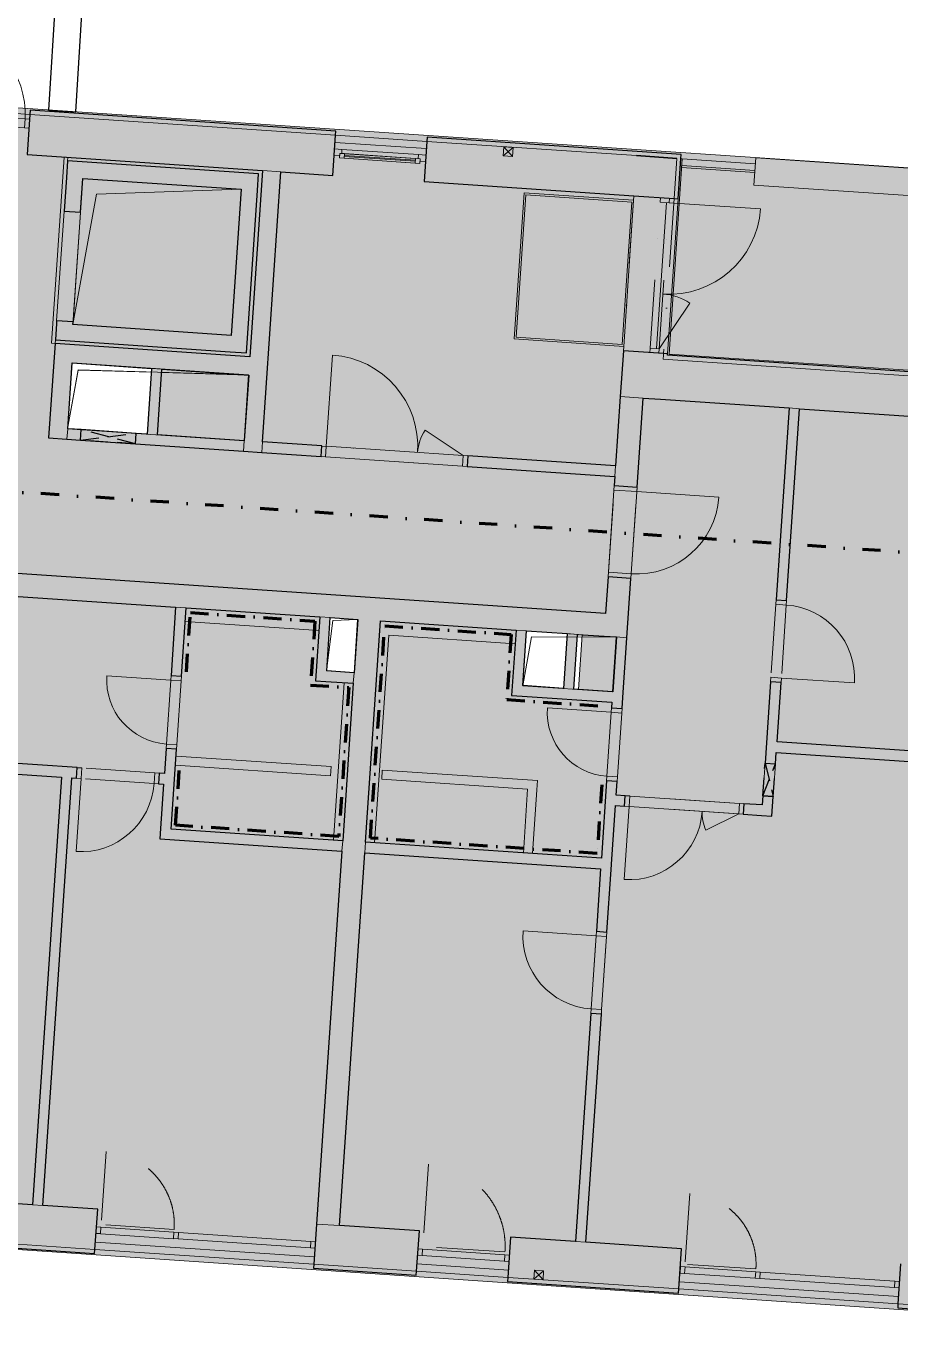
# Model space of a CAD drawing. Header units: millimetres. Extents: x -10201 to 171407, y -8645 to 72638.
# Drawn here: x 127347 to 136904, y 42016 to 56206 of the extents above; entities that cross this region are included whole.
import ezdxf

# ---------------------------------------------------------------- set-up
doc = ezdxf.new("R2010")
doc.units = ezdxf.units.MM
for name, pattern in [('HA_Dash_2mm-S1mm', [1500, 750, -750]), ('HA_Dash_3mm-S1mm', [300, 200, -100]), ('HA_DashDot_2_2mm-S0_6mm', [1650, 750, -450, 0, -450]), ('HA_DashDot_4mm-S1mm', [400, 200, -100, 0, -100]), ('HA_DashDot_6mm-S2mm', [600, 200, -200, 0, -200])]:
    doc.linetypes.add(name, pattern=pattern)
for name, color, linetype, lineweight in [('A-CLNG-____-OTLN', 9, 'Continuous', 9), ('A-DETL-____-THIN', 9, 'Continuous', 9), ('A-DETL-GENF-OTLN', 9, 'Continuous', 9), ('A-DOOR-____-MCUT', 9, 'Continuous', 9), ('A-DOOR-____-OTLN', 9, 'Continuous', 9), ('A-DOOR-FRAM-MCUT', 9, 'Continuous', 9), ('A-FLOR-____-OTLN', 9, 'Continuous', 9), ('A-FLOR-HRAL-OTLN', 9, 'Continuous', 9), ('A-GENM-____-MCUT', 9, 'Continuous', 25), ('A-GENM-____-OTLN', 9, 'Continuous', 9), ('A-GLAZ-____-MCUT', 9, 'Continuous', 5), ('A-GLAZ-____-OTLN', 9, 'Continuous', 5), ('A-GLAZ-CURT-MCUT', 9, 'Continuous', 5), ('A-GLAZ-CURT-OTLN', 9, 'Continuous', 5), ('A-GLAZ-CWMG-MCUT', 9, 'Continuous', 5), ('A-GLAZ-CWMG-OTLN', 9, 'Continuous', 5), ('A-WALL-____-MCUT', 9, 'Continuous', 25), ('A-WALL-____-OTLN', 9, 'Continuous', 9), ('G-____-____-SYMB', 9, 'Continuous', 5), ('I-WALL-____-MCUT', 9, 'Continuous', 25), ('I-WALL-____-OTLN', 9, 'Continuous', 9), ('M-HVAC-DUCT-OTLN', 9, 'Continuous', 9), ('S-BEAM-____-OTLN', 9, 'Continuous', 9)]:
    doc.layers.add(name, color=color, linetype=linetype, lineweight=lineweight)

# ---------------------------------------------------------------- blocks, each defined once
blk = doc.blocks.new('HA_DR_Single_Swing_Solid - In_BJ_900x2100_Vstupni-2124274-schema rezu D_120_5200')
at = {"layer": 'A-DOOR-____-MCUT', "linetype": 'HA_DashDot_2_2mm-S0_6mm'}
for p, q in [((-450, 125), (450, 125)), ((-450, -125), (450, -125))]:
    blk.add_line(p, q, dxfattribs=at)
at = {"layer": 'A-DOOR-____-OTLN'}
for p, q in [((-500, 125), (500, 125)), ((-500, -125), (500, -125))]:
    blk.add_line(p, q, dxfattribs=at)
at = {"layer": 'A-DOOR-____-OTLN', "lineweight": 5}
blk.add_line((450, -1025), (450, -125), dxfattribs=at)
blk.add_arc((450, -125), 900, 180, 270, dxfattribs=at)
at = {"layer": 'A-DOOR-FRAM-MCUT'}
for p, q in [((-450, 125), (-500, 125)), ((-450, -125), (-450, 125)), ((500, 125), (450, 125)), ((450, 125), (450, -125)), ((-500, -125), (-450, -125)), ((450, -125), (500, -125))]:
    blk.add_line(p, q, dxfattribs=at)
blk = doc.blocks.new('HA_DR_Single_Swing_Solid - In_BJ_700x2100-2124340-schema rezu D_120_5200')
at = {"layer": 'A-DOOR-____-MCUT', "linetype": 'HA_DashDot_2_2mm-S0_6mm'}
for p, q in [((-350, 57.5), (350, 57.5)), ((-350, -57.5), (350, -57.5))]:
    blk.add_line(p, q, dxfattribs=at)
at = {"layer": 'A-DOOR-____-OTLN', "lineweight": 5}
blk.add_line((350, 757.5), (350, 57.5), dxfattribs=at)
blk.add_arc((350, 57.5), 700, 90, 180, dxfattribs=at)
at = {"layer": 'A-DOOR-FRAM-MCUT'}
for p, q in [((-400, 57.5), (-350, 57.5)), ((-350, 57.5), (-350, -57.5)), ((350, 57.5), (400, 57.5)), ((350, -57.5), (350, 57.5)), ((-350, -57.5), (-400, -57.5)), ((400, -57.5), (350, -57.5))]:
    blk.add_line(p, q, dxfattribs=at)
blk = doc.blocks.new('HA_DR_Single_Swing_Solid - In_BJ_800x2100-2124336-schema rezu D_120_5200')
at = {"layer": 'A-DOOR-____-MCUT', "linetype": 'HA_DashDot_2_2mm-S0_6mm'}
for p, q in [((-400, 57.5), (400, 57.5)), ((-400, -57.5), (400, -57.5))]:
    blk.add_line(p, q, dxfattribs=at)
at = {"layer": 'A-DOOR-____-OTLN', "lineweight": 5}
blk.add_line((400, 857.5), (400, 57.5), dxfattribs=at)
blk.add_arc((400, 57.5), 800, 90, 180, dxfattribs=at)
at = {"layer": 'A-DOOR-FRAM-MCUT'}
for p, q in [((-450, 57.5), (-400, 57.5)), ((-400, 57.5), (-400, -57.5)), ((400, 57.5), (450, 57.5)), ((400, -57.5), (400, 57.5)), ((-400, -57.5), (-450, -57.5)), ((450, -57.5), (400, -57.5))]:
    blk.add_line(p, q, dxfattribs=at)
blk = doc.blocks.new('HA_DR_Double_Swing_Solid - In_OBJ_1500x2100_1000-1827100-schema rezu D_120_5200')
at = {"layer": 'A-DOOR-____-MCUT', "linetype": 'HA_DashDot_2_2mm-S0_6mm'}
for p, q in [((-750, 58), (750, 58)), ((-750, -57), (750, -57))]:
    blk.add_line(p, q, dxfattribs=at)
at = {"layer": 'A-DOOR-____-OTLN', "lineweight": 5}
for p, q in [((-317, -307), (-750, -57)), ((750, -1057), (750, -57))]:
    blk.add_line(p, q, dxfattribs=at)
for centre, radius, start, end in [((-750, -57), 500, 330, 0), ((750, -57), 1000, 180, 270)]:
    blk.add_arc(centre, radius, start, end, dxfattribs=at)
at = {"layer": 'A-DOOR-FRAM-MCUT'}
for p, q in [((-750, 58), (-800, 58)), ((-750, -57), (-750, 58)), ((800, 58), (750, 58)), ((750, 58), (750, -57)), ((-800, -57), (-750, -57)), ((750, -57), (800, -57))]:
    blk.add_line(p, q, dxfattribs=at)
blk = doc.blocks.new('HA_WD_SinglePanel - 1000x2400-1670805-schema rezu D_120_5200')
at = {"layer": 'A-GLAZ-____-MCUT'}
for p, q in [((-420, 70), (-500, 70)), ((-500, 0), (-440, 0)), ((-440, -25), (-440, 25)), ((-440, 25), (-390, 25)), ((-420, 25), (-420, 70)), ((-390, 25), (-390, -25)), ((390, 5), (-390, 5)), ((390, -25), (390, 25)), ((390, 25), (440, 25)), ((500, 70), (420, 70)), ((420, 70), (420, 25)), ((440, 25), (440, -25)), ((440, 0), (500, 0)), ((-390, -25), (-440, -25)), ((390, -5), (-390, -5)), ((440, -25), (390, -25))]:
    blk.add_line(p, q, dxfattribs=at)
at = {"layer": 'A-GLAZ-____-OTLN'}
for p, q in [((440, 25), (-440, 25)), ((-440, -25), (-440, 25)), ((420, 70), (-420, 70)), ((390, 25), (-390, 25)), ((440, 25), (440, -25)), ((-440, -25), (440, -25)), ((390, -25), (-390, -25))]:
    blk.add_line(p, q, dxfattribs=at)
blk = doc.blocks.new('HA_DR_Double_Swing_Solid_FrameButt - In_FAS_1600x2350_1000-2015541-schema rezu D_120_5200')
at = {"layer": 'A-DOOR-____-MCUT', "linetype": 'HA_DashDot_2_2mm-S0_6mm'}
for p, q in [((-800, -70), (800, -70)), ((-800, -170), (800, -170))]:
    blk.add_line(p, q, dxfattribs=at)
at = {"layer": 'A-DOOR-____-OTLN', "linetype": 'HA_DashDot_2_2mm-S0_6mm'}
for p, q in [((850, 220), (-850, 220)), ((850, -220), (-850, -220))]:
    blk.add_line(p, q, dxfattribs=at)
at = {"layer": 'A-DOOR-____-OTLN', "lineweight": 5}
for p, q in [((-280, -470), (-800, -170)), ((800, -1170), (800, -170))]:
    blk.add_line(p, q, dxfattribs=at)
for centre, radius, start, end in [((-800, -170), 600, 330, 360), ((800, -170), 1000, 180, 270)]:
    blk.add_arc(centre, radius, start, end, dxfattribs=at)
at = {"layer": 'A-DOOR-FRAM-MCUT'}
for p, q in [((-800, -70), (-850, -70)), ((-800, -170), (-800, -70)), ((850, -70), (800, -70)), ((800, -70), (800, -170)), ((-850, -170), (-800, -170)), ((800, -170), (850, -170))]:
    blk.add_line(p, q, dxfattribs=at)
blk = doc.blocks.new('HA_GM_Shaft_Rectangle - Default-2031569-schema rezu D_120_5200')
at = {"layer": 'A-DETL-GENF-OTLN'}
for p, q in [((72, -72), (1935, 0)), ((0, -720), (72, -72))]:
    blk.add_line(p, q, dxfattribs=at)
at = {"layer": 'A-GENM-____-OTLN'}
for p, q in [((0, -720), (0, 0)), ((0, 0), (1935, 0)), ((1935, 0), (1935, -720)), ((1935, -720), (0, -720))]:
    blk.add_line(p, q, dxfattribs=at)
blk = doc.blocks.new('HA_GM_Shaft_Rectangle - Default-2031607-schema rezu D_120_5200')
at = {"layer": 'A-DETL-GENF-OTLN'}
for p, q in [((160, -160), (1735, 0)), ((0, -1600), (160, -160))]:
    blk.add_line(p, q, dxfattribs=at)
at = {"layer": 'A-GENM-____-OTLN'}
for p, q in [((0, -1600), (0, 0)), ((0, 0), (1735, 0)), ((1735, 0), (1735, -1600)), ((1735, -1600), (0, -1600))]:
    blk.add_line(p, q, dxfattribs=at)
blk = doc.blocks.new('HA_GM_Shaft_Rectangle - Default-2138931-schema rezu D_120_5200')
at = {"layer": 'A-DETL-GENF-OTLN'}
for p, q in [((30, -30), (300, 0)), ((0, -585), (30, -30))]:
    blk.add_line(p, q, dxfattribs=at)
at = {"layer": 'A-GENM-____-OTLN'}
for p, q in [((0, -585), (0, 0)), ((0, 0), (300, 0)), ((300, 0), (300, -585)), ((300, -585), (0, -585))]:
    blk.add_line(p, q, dxfattribs=at)
blk = doc.blocks.new('HA_GM_Shaft_Rectangle - Default-2138656-schema rezu D_120_5200')
at = {"layer": 'A-DETL-GENF-OTLN'}
for p, q in [((60, -60), (985, 0)), ((0, -600), (60, -60))]:
    blk.add_line(p, q, dxfattribs=at)
at = {"layer": 'A-GENM-____-OTLN'}
for p, q in [((0, -600), (0, 0)), ((0, 0), (985, 0)), ((985, 0), (985, -600)), ((985, -600), (0, -600))]:
    blk.add_line(p, q, dxfattribs=at)
blk = doc.blocks.new('HA_DR_Double_Swing_Solid - In_BJ_1200x2100_800-1670814-schema rezu D_120_5200')
at = {"layer": 'A-DOOR-____-MCUT', "linetype": 'HA_DashDot_2_2mm-S0_6mm'}
for p, q in [((-600, 57), (600, 57)), ((-600, -58), (600, -58))]:
    blk.add_line(p, q, dxfattribs=at)
at = {"layer": 'A-DOOR-____-OTLN', "lineweight": 5}
for p, q in [((600, 857), (600, 57)), ((-254, 257), (-600, 57))]:
    blk.add_line(p, q, dxfattribs=at)
for centre, radius, start, end in [((600, 57), 800, 90, 180), ((-600, 57), 400, 360, 30)]:
    blk.add_arc(centre, radius, start, end, dxfattribs=at)
at = {"layer": 'A-DOOR-FRAM-MCUT'}
for p, q in [((-650, 57), (-600, 57)), ((-600, 57), (-600, -58)), ((600, 57), (650, 57)), ((600, -58), (600, 57)), ((-600, -58), (-650, -58)), ((650, -58), (600, -58))]:
    blk.add_line(p, q, dxfattribs=at)
blk = doc.blocks.new('Obdélníková příčel - 50x70mm EXT-1516296-schema rezu D_120_5200')
at = {"layer": 'A-GLAZ-CWMG-MCUT'}
for p, q in [((-50, 0), (0, 0)), ((-50, -70), (-50, 0)), ((0, 0), (0, -70)), ((0, -70), (-50, -70))]:
    blk.add_line(p, q, dxfattribs=at)
blk = doc.blocks.new('ABMV_CW_Single_Swing_Generic - Ex_Glass_SKLOPNE-1553233-schema rezu D_120_5200')
at = {"layer": 'A-DOOR-____-OTLN', "linetype": 'HA_Dash_2mm-S1mm', "lineweight": 5}
for p in [(-450, -30), (450, -930)]:
    blk.add_line(p, (450, -30), dxfattribs=at)
blk.add_arc((450, -30), 900, 180, 270, dxfattribs=at)
blk = doc.blocks.new('Obdélníková příčel - 50x70mm EXT-1516068-schema rezu D_120_5200')
at = {"layer": 'A-GLAZ-CWMG-OTLN'}
for p, q in [((-2946, 44159), (-2048, 44098)), ((-2951, 44089), (-2053, 44028))]:
    blk.add_line(p, q, dxfattribs=at)
blk = doc.blocks.new('Obdélníková příčel - 50x70mm EXT-1516295-schema rezu D_120_5200')
at = {"layer": 'A-GLAZ-CWMG-MCUT'}
for p, q in [((-25, 0), (25, 0)), ((-25, -70), (-25, 0)), ((25, -70), (-25, -70)), ((25, 0), (25, -70))]:
    blk.add_line(p, q, dxfattribs=at)
blk = doc.blocks.new('Systémový panel - Sklo-1518049-schema rezu D_120_5200')
at = {"layer": 'A-GLAZ-CURT-MCUT'}
for p, q in [((725, 70), (-725, 70)), ((-725, 70), (-725, 0)), ((-725, 0), (725, 0)), ((725, 0), (725, 70))]:
    blk.add_line(p, q, dxfattribs=at)
blk = doc.blocks.new('Obdélníková příčel - 50x70mm EXT-1518050-schema rezu D_120_5200')
at = {"layer": 'A-GLAZ-CWMG-MCUT'}
for p, q in [((0, 0), (-50, 0)), ((-50, 0), (-50, -70)), ((0, -70), (0, 0)), ((-50, -70), (0, -70))]:
    blk.add_line(p, q, dxfattribs=at)
blk = doc.blocks.new('ABMV_CW_Single_Swing_Generic - Ex_Glass_SKLOPNE-1944711-schema rezu D_120_5200')
at = {"layer": 'A-DOOR-____-OTLN', "linetype": 'HA_Dash_2mm-S1mm', "lineweight": 5}
for p in [(-400, -30), (400, -830)]:
    blk.add_line(p, (400, -30), dxfattribs=at)
blk.add_arc((400, -30), 800, 180, 270, dxfattribs=at)
blk = doc.blocks.new('Obdélníková příčel - 50x70mm EXT-1944710-schema rezu D_120_5200')
at = {"layer": 'A-GLAZ-CWMG-OTLN'}
for p, q in [((516, 43853), (1315, 43799)), ((521, 43923), (1319, 43869))]:
    blk.add_line(p, q, dxfattribs=at)
blk = doc.blocks.new('Systémový panel - Sklo-1944714-schema rezu D_120_5200')
at = {"layer": 'A-GLAZ-CURT-MCUT'}
for p, q in [((737.5, 70), (-737.5, 70)), ((-737.5, 70), (-737.5, 0)), ((-737.5, 0), (737.5, 0)), ((737.5, 0), (737.5, 70))]:
    blk.add_line(p, q, dxfattribs=at)
blk = doc.blocks.new('ABMV_CW_Single_Swing_Generic - Ex_Glass_SKLOPNE-1553232-schema rezu D_120_5200')
at = {"layer": 'A-DOOR-____-OTLN', "linetype": 'HA_Dash_2mm-S1mm', "lineweight": 5}
for p in [(-387.5, -30), (387.5, -805)]:
    blk.add_line(p, (387.5, -30), dxfattribs=at)
blk.add_arc((387.5, -30), 775, 180, 270, dxfattribs=at)
blk = doc.blocks.new('Obdélníková příčel - 50x70mm EXT-1514296-schema rezu D_120_5200')
at = {"layer": 'A-GLAZ-CWMG-OTLN'}
for p, q in [((19428, 42640), (20201, 42588)), ((19423, 42570), (20196, 42518))]:
    blk.add_line(p, q, dxfattribs=at)
blk = doc.blocks.new('HA_GM_Tiling_LineBased - Generic Tiles-2050446-schema rezu D_120_5200')
at = {"layer": 'A-GENM-____-OTLN', "linetype": 'HA_DashDot_4mm-S1mm', "lineweight": 80}
blk.add_line((50, -50), (700, -50), dxfattribs=at)
blk = doc.blocks.new('HA_GM_Tiling_LineBased - Generic Tiles-2050447-schema rezu D_120_5200')
at = {"layer": 'A-GENM-____-OTLN', "linetype": 'HA_DashDot_4mm-S1mm', "lineweight": 80}
blk.add_line((50, -50), (1415, -50), dxfattribs=at)
blk = doc.blocks.new('HA_GM_Tiling_LineBased - Generic Tiles-2050448-schema rezu D_120_5200')
at = {"layer": 'A-GENM-____-OTLN', "linetype": 'HA_DashDot_4mm-S1mm', "lineweight": 80}
blk.add_line((50, -50), (750, -50), dxfattribs=at)
blk = doc.blocks.new('HA_GM_Tiling_LineBased - Generic Tiles-2050449-schema rezu D_120_5200')
at = {"layer": 'A-GENM-____-OTLN', "linetype": 'HA_DashDot_4mm-S1mm', "lineweight": 80}
blk.add_line((-50, -50), (370, -50), dxfattribs=at)
blk = doc.blocks.new('HA_GM_Tiling_LineBased - Generic Tiles-2050450-schema rezu D_120_5200')
at = {"layer": 'A-GENM-____-OTLN', "linetype": 'HA_DashDot_4mm-S1mm', "lineweight": 80}
blk.add_line((50, -50), (1680, -50), dxfattribs=at)
blk = doc.blocks.new('HA_GM_Tiling_LineBased - Generic Tiles-2050451-schema rezu D_120_5200')
at = {"layer": 'A-GENM-____-OTLN', "linetype": 'HA_DashDot_4mm-S1mm', "lineweight": 80}
blk.add_line((50, -50), (1840, -50), dxfattribs=at)
blk = doc.blocks.new('HA_GM_Tiling_LineBased - Generic Tiles-2050440-schema rezu D_120_5200')
at = {"layer": 'A-GENM-____-OTLN', "linetype": 'HA_DashDot_4mm-S1mm', "lineweight": 80}
blk.add_line((50, -50), (830, -50), dxfattribs=at)
blk = doc.blocks.new('HA_GM_Tiling_LineBased - Generic Tiles-2050452-schema rezu D_120_5200')
at = {"layer": 'A-GENM-____-OTLN', "linetype": 'HA_DashDot_4mm-S1mm', "lineweight": 80}
blk.add_line((50, -50), (800, -50), dxfattribs=at)
blk = doc.blocks.new('HA_GM_Tiling_LineBased - Generic Tiles-2050453-schema rezu D_120_5200')
at = {"layer": 'A-GENM-____-OTLN', "linetype": 'HA_DashDot_4mm-S1mm', "lineweight": 80}
blk.add_line((50, -50), (2535, -50), dxfattribs=at)
blk = doc.blocks.new('HA_GM_Tiling_LineBased - Generic Tiles-2050454-schema rezu D_120_5200')
at = {"layer": 'A-GENM-____-OTLN', "linetype": 'HA_DashDot_4mm-S1mm', "lineweight": 80}
blk.add_line((50, -50), (2375, -50), dxfattribs=at)
blk = doc.blocks.new('HA_GM_Tiling_LineBased - Generic Tiles-2050455-schema rezu D_120_5200')
at = {"layer": 'A-GENM-____-OTLN', "linetype": 'HA_DashDot_4mm-S1mm', "lineweight": 80}
blk.add_line((50, -50), (1435, -50), dxfattribs=at)
blk = doc.blocks.new('HA_GM_Tiling_LineBased - Generic Tiles-2050439-schema rezu D_120_5200')
at = {"layer": 'A-GENM-____-OTLN', "linetype": 'HA_DashDot_4mm-S1mm', "lineweight": 80}
blk.add_line((50, -50), (765, -50), dxfattribs=at)
blk = doc.blocks.new('HA_GM_Tiling_LineBased - Generic Tiles-2050438-schema rezu D_120_5200')
at = {"layer": 'A-GENM-____-OTLN', "linetype": 'HA_DashDot_4mm-S1mm', "lineweight": 80}
blk.add_line((-50, -50), (1050, -50), dxfattribs=at)
blk = doc.blocks.new('Cistici zona_ram - Cistici zona_ram-1747755-schema rezu D_120_5200')
at = {"layer": 'A-GENM-____-OTLN'}
for p, q in [((15146, 55453), (13946, 55453)), ((13946, 55453), (13946, 53853)), ((13966, 53873), (13966, 55433)), ((13966, 55433), (15126, 55433)), ((15126, 55433), (15126, 53873)), ((15146, 53853), (15146, 55453)), ((13946, 53853), (15146, 53853)), ((15126, 53873), (13966, 53873))]:
    blk.add_line(p, q, dxfattribs=at)
blk = doc.blocks.new('HA_DR_Single_Swing_Solid_ButtFrame - In_FAS_900x2350_Unik-2005942-schema rezu D_120_5200')
at = {"layer": 'A-DOOR-____-MCUT', "linetype": 'HA_DashDot_2_2mm-S0_6mm'}
for p, q in [((-450, -70), (450, -70)), ((-450, -170), (450, -170))]:
    blk.add_line(p, q, dxfattribs=at)
at = {"layer": 'A-DOOR-____-OTLN', "linetype": 'HA_DashDot_2_2mm-S0_6mm'}
for p, q in [((500, 220), (-500, 220)), ((500, -220), (-500, -220))]:
    blk.add_line(p, q, dxfattribs=at)
at = {"layer": 'A-DOOR-____-OTLN', "lineweight": 5}
blk.add_line((450, -1070), (450, -170), dxfattribs=at)
blk.add_arc((450, -170), 900, 180, 270, dxfattribs=at)
at = {"layer": 'A-DOOR-FRAM-MCUT'}
for p, q in [((-450, -70), (-500, -70)), ((-450, -170), (-450, -70)), ((500, -70), (450, -70)), ((450, -70), (450, -170)), ((-500, -170), (-450, -170)), ((450, -170), (500, -170))]:
    blk.add_line(p, q, dxfattribs=at)
blk = doc.blocks.new('HA_GM_Opening_Rectangle_WallBased - Default-2022477-schema rezu D_120_5200')
at = {"layer": 'A-GENM-____-MCUT', "linetype": 'HA_Dash_3mm-S1mm'}
for p, q in [((305, 57.5), (-55, -57.5)), ((-55, 57.5), (305, -57.5)), ((-55, 57.5), (-55, -57.5)), ((-55, 57.5), (305, 57.5)), ((305, 57.5), (305, -57.5)), ((-55, -57.5), (305, -57.5))]:
    blk.add_line(p, q, dxfattribs=at)
blk = doc.blocks.new('HA_GM_Opening_Rectangle_WallBased - Default-2071967-schema rezu D_120_5200')
at = {"layer": 'A-GENM-____-MCUT', "linetype": 'HA_Dash_3mm-S1mm'}
for p, q in [((425, 57.5), (-175, -57.5)), ((-175, 57.5), (425, -57.5)), ((-175, 57.5), (-175, -57.5)), ((-175, 57.5), (425, 57.5)), ((425, 57.5), (425, -57.5)), ((-175, -57.5), (425, -57.5))]:
    blk.add_line(p, q, dxfattribs=at)
blk = doc.blocks.new('185-01_OBJEKT B_Central_rvt-3-schema rezu D_120_5200')
at = {"layer": 'A-FLOR-____-OTLN'}
for p, q in [((16599, 54865), (15601, 54932)), ((12500, 52737), (12639, 54773)), ((19117, 52679), (19225, 54276)), ((12540, 52735), (12500, 52737)), ((17694, 49593), (18138, 49563)), ((18253, 49555), (18677, 49526)), ((12981, 42912), (15376, 42750)), ((16498, 42674), (17496, 42606)), ((19367, 42479), (21761, 42316))]:
    blk.add_line(p, q, dxfattribs=at)
at = {"layer": 'A-WALL-____-MCUT'}
for p, q in [((12264, 55239), (12235, 54800)), ((12267, 55284), (12264, 55239)), ((15610, 55057), (12267, 55284)), ((15577, 54573), (15607, 55012)), ((15607, 55012), (15610, 55057)), ((16604, 54944), (16575, 54505)), ((16607, 54989), (16604, 54944)), ((19386, 54801), (16607, 54989)), ((12235, 54800), (14809, 54625)), ((19338, 54759), (18899, 54789)), ((18899, 54789), (19338, 54759)), ((19383, 54756), (19386, 54801)), ((19353, 54317), (19383, 54756)), ((15008, 54612), (15577, 54573)), ((16575, 54505), (18869, 54350)), ((18869, 54350), (18869, 54350)), ((18869, 54350), (19308, 54320)), ((19308, 54320), (19353, 54317)), ((18754, 52654), (18720, 52155)), ((19193, 52624), (18754, 52654)), ((19238, 52621), (19193, 52624)), ((19237, 52606), (19238, 52621)), ((24799, 52228), (19237, 52606)), ((18970, 52138), (19159, 52125)), ((19159, 52125), (20566, 52030)), ((20681, 52022), (24282, 51777)), ((12292, 43320), (11908, 43346)), ((13006, 43271), (12407, 43312)), ((12976, 42832), (13006, 43271)), ((15400, 43109), (15370, 42670)), ((16523, 43033), (15650, 43092)), ((16493, 42594), (16523, 43033)), ((11875, 42862), (12973, 42787)), ((17520, 42965), (17490, 42526)), ((18229, 42917), (17520, 42965)), ((19391, 42838), (18343, 42909)), ((12973, 42787), (12976, 42832)), ((19361, 42399), (19391, 42838)), ((15370, 42670), (15367, 42625)), ((15367, 42625), (16490, 42549)), ((16490, 42549), (16493, 42594)), ((21785, 42675), (21756, 42236)), ((17490, 42526), (17487, 42481)), ((17487, 42481), (19358, 42354)), ((19358, 42354), (19361, 42399)), ((21756, 42236), (21753, 42192)), ((21753, 42192), (24062, 42035))]:
    blk.add_line(p, q, dxfattribs=at)
at = {"layer": 'A-WALL-____-MCUT', "lineweight": 9}
for p, q in [((15607, 55012), (12264, 55239)), ((12264, 55239), (15607, 55012)), ((18899, 54789), (16604, 54944)), ((16604, 54944), (18899, 54789)), ((19308, 54320), (19338, 54759)), ((19338, 54759), (19308, 54320)), ((15008, 54612), (14809, 54625)), ((19192, 52609), (19189, 52564)), ((24751, 52186), (19189, 52564)), ((19189, 52564), (24751, 52186)), ((19192, 52609), (19193, 52624)), ((19193, 52624), (19192, 52609)), ((13709, 52455), (13594, 52463)), ((18720, 52155), (18970, 52138)), ((18970, 52138), (18720, 52155)), ((20681, 52022), (20566, 52030)), ((12678, 51803), (12670, 51688)), ((14600, 51557), (14608, 51672)), ((14808, 51659), (14800, 51544)), ((18661, 51282), (18669, 51397)), ((13973, 49846), (13858, 49854)), ((15549, 49739), (15435, 49747)), ((17694, 49593), (17580, 49601)), ((18253, 49555), (18138, 49563)), ((18677, 49527), (18792, 49519)), ((18792, 49519), (18677, 49527)), ((15801, 49020), (15809, 49135)), ((15677, 47184), (15685, 47299)), ((15934, 47282), (15926, 47168)), ((12292, 43320), (12407, 43312)), ((15400, 43109), (15650, 43092)), ((11878, 42907), (12976, 42832)), ((12976, 42832), (11878, 42907)), ((18229, 42917), (18343, 42909)), ((15370, 42670), (16493, 42594)), ((16493, 42594), (15370, 42670)), ((17490, 42526), (17775, 42507)), ((17775, 42507), (17490, 42526)), ((17875, 42500), (19361, 42399)), ((19361, 42399), (17875, 42500)), ((21756, 42236), (21985, 42221)), ((21985, 42221), (21756, 42236))]:
    blk.add_line(p, q, dxfattribs=at)
at = {"layer": 'A-WALL-____-OTLN'}
for p, q in [((11267, 55307), (12264, 55239)), ((15601, 54932), (16599, 54865)), ((15607, 55012), (16604, 54944)), ((19225, 54276), (19117, 52679)), ((19353, 54317), (19238, 52621)), ((15376, 42750), (12981, 42912)), ((15370, 42670), (12976, 42832)), ((17490, 42526), (16493, 42594)), ((17496, 42606), (16498, 42674)), ((21761, 42316), (19367, 42479)), ((21756, 42236), (19361, 42399))]:
    blk.add_line(p, q, dxfattribs=at)
at = {"layer": 'I-WALL-____-MCUT'}
for p, q in [((12676, 54730), (12664, 54550)), ((14766, 54588), (12676, 54730)), ((12664, 54550), (12639, 54181)), ((12818, 54169), (12843, 54538)), ((12843, 54538), (14574, 54421)), ((14809, 54625), (14670, 52590)), ((14754, 54409), (14766, 54588)), ((14808, 51659), (15008, 54612)), ((14574, 54421), (14466, 52824)), ((14633, 52633), (14754, 54409)), ((12639, 54181), (12818, 54169)), ((12555, 52954), (12543, 52775)), ((12557, 52984), (12555, 52954)), ((12737, 52972), (12557, 52984)), ((12735, 52942), (12737, 52972)), ((14466, 52824), (12735, 52942)), ((12540, 52735), (12527, 52535)), ((14670, 52590), (12540, 52735)), ((12543, 52775), (14454, 52645)), ((12527, 52535), (12470, 51702)), ((12678, 51803), (12726, 52522)), ((12726, 52522), (13594, 52463)), ((14454, 52645), (14633, 52633)), ((13594, 52463), (13546, 51744)), ((13660, 51736), (13709, 52455)), ((13709, 52455), (14657, 52390)), ((14657, 52390), (14608, 51672)), ((18720, 52155), (18669, 51397)), ((18904, 51165), (18970, 52138)), ((20566, 52030), (20424, 49934)), ((20539, 49927), (20681, 52022)), ((12827, 51793), (12678, 51803)), ((12470, 51702), (12670, 51688)), ((12670, 51688), (12819, 51678)), ((12819, 51678), (13418, 51638)), ((13426, 51752), (12827, 51793)), ((13546, 51744), (13426, 51752)), ((14608, 51672), (13660, 51736)), ((15456, 51615), (14808, 51659)), ((13418, 51638), (14600, 51557)), ((14600, 51557), (14800, 51544)), ((14800, 51544), (15448, 51500)), ((15448, 51500), (15456, 51615)), ((17053, 51506), (17045, 51392)), ((17045, 51392), (18661, 51282)), ((18669, 51397), (17053, 51506)), ((18661, 51282), (18654, 51182)), ((18654, 51182), (18904, 51165)), ((18559, 49785), (9929, 50371)), ((18587, 50184), (18559, 49785)), ((18836, 50167), (18587, 50184)), ((18792, 49519), (18836, 50167)), ((12082, 49974), (13858, 49854)), ((13858, 49854), (13808, 49105)), ((13922, 49098), (13973, 49846)), ((13973, 49846), (15435, 49747)), ((20424, 49934), (20539, 49927)), ((15435, 49747), (15387, 49048)), ((15510, 49155), (15549, 49739)), ((15549, 49739), (15849, 49719)), ((15849, 49719), (15809, 49135)), ((15934, 47282), (16098, 49702)), ((16098, 49702), (17580, 49601)), ((17580, 49601), (17531, 48888)), ((17654, 48995), (17694, 49593)), ((17694, 49593), (18138, 49563)), ((18138, 49563), (18098, 48965)), ((18213, 48957), (18253, 49555)), ((18253, 49555), (18543, 49536)), ((18543, 49536), (18677, 49527)), ((18677, 49527), (18637, 48928)), ((18751, 48920), (18792, 49519)), ((13808, 49105), (13922, 49098)), ((15809, 49135), (15510, 49155)), ((15387, 49048), (15502, 49041)), ((15502, 49041), (15801, 49020)), ((15801, 49020), (15685, 47299)), ((18098, 48965), (17654, 48995)), ((20363, 49036), (20303, 48148)), ((20478, 49029), (20363, 49036)), ((20434, 48380), (20478, 49029)), ((17531, 48888), (17646, 48880)), ((17646, 48880), (18629, 48813)), ((18637, 48928), (18213, 48957)), ((18744, 48806), (18751, 48920)), ((18629, 48813), (18625, 48753)), ((18625, 48753), (18739, 48746)), ((18739, 48746), (18744, 48806)), ((13753, 48307), (13735, 48033)), ((13868, 48300), (13753, 48307)), ((13809, 47427), (13868, 48300)), ((20417, 48141), (20426, 48265)), ((20426, 48265), (24028, 48021)), ((23172, 48194), (20434, 48380)), ((10579, 48132), (12610, 47994)), ((12782, 48098), (10587, 48247)), ((20303, 48148), (20417, 48141)), ((12610, 47994), (12292, 43320)), ((12407, 43312), (12724, 47986)), ((12724, 47986), (12774, 47983)), ((12774, 47983), (12782, 48098)), ((13680, 48037), (13672, 47922)), ((13735, 48033), (13680, 48037)), ((13672, 47922), (13727, 47918)), ((13727, 47918), (13694, 47434)), ((18571, 47955), (18513, 47107)), ((18685, 47948), (18571, 47955)), ((18675, 47798), (18685, 47948)), ((18628, 47099), (18667, 47683)), ((18667, 47683), (18767, 47676)), ((18775, 47791), (18675, 47798)), ((18767, 47676), (18775, 47791)), ((20072, 47703), (20064, 47588)), ((20271, 47690), (20072, 47703)), ((20278, 47789), (20271, 47690)), ((20393, 47781), (20278, 47789)), ((20378, 47567), (20393, 47781)), ((20064, 47588), (20264, 47575)), ((20264, 47575), (20378, 47567)), ((13694, 47434), (13686, 47320)), ((15685, 47299), (13809, 47427)), ((13686, 47320), (15677, 47184)), ((18513, 47107), (15934, 47282)), ((15677, 47184), (15400, 43109)), ((15650, 43092), (15926, 47168)), ((15926, 47168), (18505, 46993)), ((18505, 46993), (18459, 46309)), ((18574, 46301), (18620, 46985)), ((18620, 46985), (18628, 47099)), ((18459, 46309), (18574, 46301)), ((18398, 45411), (18229, 42917)), ((18513, 45403), (18398, 45411)), ((18343, 42909), (18513, 45403))]:
    blk.add_line(p, q, dxfattribs=at)
at = {"layer": 'I-WALL-____-OTLN'}
for p, q in [((12557, 52984), (12639, 54181)), ((12818, 54169), (12737, 52972)), ((15506, 51611), (17003, 51510)), ((16995, 51395), (15498, 51496)), ((15425, 49597), (13963, 49696)), ((16188, 49545), (16034, 47276)), ((17570, 49452), (16188, 49545)), ((15585, 47306), (15702, 49027)), ((15552, 48010), (13856, 48125)), ((13863, 48225), (15559, 48110)), ((15559, 48110), (15552, 48010)), ((20278, 47789), (20303, 48148)), ((20417, 48141), (20393, 47781)), ((16118, 48072), (16111, 47972)), ((17707, 47864), (16111, 47972)), ((16118, 48072), (17814, 47957)), ((17660, 47165), (17707, 47864)), ((17807, 47857), (17760, 47158)), ((17807, 47857), (17814, 47957)), ((18825, 47788), (20022, 47706)), ((20014, 47592), (18817, 47673)), ((18401, 45461), (18455, 46259)), ((18570, 46251), (18516, 45453))]:
    blk.add_line(p, q, dxfattribs=at)
at = {"layer": 'M-HVAC-DUCT-OTLN', "lineweight": 5}
for p, q in [((17440, 54785), (17447, 54885)), ((17547, 54878), (17440, 54785)), ((17540, 54779), (17440, 54785)), ((17540, 54779), (17447, 54885)), ((17447, 54885), (17547, 54878)), ((17547, 54878), (17540, 54779)), ((17775, 42506), (17782, 42606)), ((17881, 42599), (17775, 42506)), ((17875, 42499), (17782, 42606)), ((17782, 42606), (17881, 42599)), ((17881, 42599), (17875, 42499)), ((17875, 42499), (17775, 42506))]:
    blk.add_line(p, q, dxfattribs=at)
at = {"layer": 'A-DOOR-____-OTLN', "color": 250, "lineweight": 9}
for name, p, rotation in [('HA_DR_Single_Swing_Solid_ButtFrame - In_FAS_900x2350_Unik-2005942-schema rezu D_120_5200', (11751, 55053), 176.1172724189429), ('HA_DR_Double_Swing_Solid_FrameButt - In_FAS_1600x2350_1000-2015541-schema rezu D_120_5200', (19031, 53487), 86.1172724189429), ('HA_DR_Double_Swing_Solid - In_OBJ_1500x2100_1000-1827100-schema rezu D_120_5200', (16250, 51503), 176.1172724189429), ('HA_DR_Single_Swing_Solid - In_BJ_900x2100_Vstupni-2124274-schema rezu D_120_5200', (18745, 50675), 86.11727241894292), ('HA_DR_Single_Swing_Solid - In_BJ_800x2100-2124336-schema rezu D_120_5200', (20451, 49481), 266.1172724189429), ('HA_DR_Single_Swing_Solid - In_BJ_700x2100-2124340-schema rezu D_120_5200', (13838, 48702), 86.11727241894293), ('HA_DR_Single_Swing_Solid - In_BJ_700x2100-2124340-schema rezu D_120_5200', (18655, 48350), 86.11727241894296), ('HA_DR_Single_Swing_Solid - In_BJ_800x2100-2124336-schema rezu D_120_5200', (13227, 48010), 176.1172724189429), ('HA_DR_Double_Swing_Solid - In_BJ_1200x2100_800-1670814-schema rezu D_120_5200', (19420, 47690), 176.1172724189428), ('HA_DR_Single_Swing_Solid - In_BJ_800x2100-2124336-schema rezu D_120_5200', (18486, 45856), 86.11727241894292), ('ABMV_CW_Single_Swing_Generic - Ex_Glass_SKLOPNE-1944711-schema rezu D_120_5200', (13441, 43046), 176.1172724189429), ('ABMV_CW_Single_Swing_Generic - Ex_Glass_SKLOPNE-1553233-schema rezu D_120_5200', (17008, 42804), 176.1172724189429), ('ABMV_CW_Single_Swing_Generic - Ex_Glass_SKLOPNE-1553232-schema rezu D_120_5200', (19814, 42614), 176.1172724189429)]:
    blk.add_blockref(name, p, dxfattribs=dict(at, rotation=rotation))
at = {"layer": 'A-GENM-____-OTLN', "color": 250, "lineweight": 9}
for name, p, rotation in [('HA_GM_Shaft_Rectangle - Default-2031607-schema rezu D_120_5200', (12843, 54538), 356.1172724189424), ('Cistici zona_ram - Cistici zona_ram-1747755-schema rezu D_120_5200', (0, 0), 356.1172724189431), ('HA_GM_Shaft_Rectangle - Default-2031569-schema rezu D_120_5200', (12726, 52522), 356.1172724189424), ('HA_GM_Opening_Rectangle_WallBased - Default-2071967-schema rezu D_120_5200', (13247, 51707), 176.1172724189428), ('HA_GM_Tiling_LineBased - Generic Tiles-2050446-schema rezu D_120_5200', (13922, 49098), 86.11727241894293), ('HA_GM_Tiling_LineBased - Generic Tiles-2050447-schema rezu D_120_5200', (13973, 49846), 356.1172724189428), ('HA_GM_Tiling_LineBased - Generic Tiles-2050448-schema rezu D_120_5200', (15435, 49747), 266.1172724189429), ('HA_GM_Shaft_Rectangle - Default-2138931-schema rezu D_120_5200', (15549, 49739), 356.1172724189424), ('HA_GM_Tiling_LineBased - Generic Tiles-2050454-schema rezu D_120_5200', (15934, 47282), 86.117272418943), ('HA_GM_Tiling_LineBased - Generic Tiles-2050455-schema rezu D_120_5200', (16098, 49702), 356.1172724189428), ('HA_GM_Tiling_LineBased - Generic Tiles-2050439-schema rezu D_120_5200', (17580, 49601), 266.1172724189429), ('HA_GM_Shaft_Rectangle - Default-2138656-schema rezu D_120_5200', (17694, 49593), 356.1172724189424), ('HA_GM_Tiling_LineBased - Generic Tiles-2050449-schema rezu D_120_5200', (15387, 49048), 356.1172724189431), ('HA_GM_Tiling_LineBased - Generic Tiles-2050450-schema rezu D_120_5200', (15806, 49020), 266.117272418943), ('HA_GM_Tiling_LineBased - Generic Tiles-2050438-schema rezu D_120_5200', (17531, 48888), 356.1172724189431), ('HA_GM_Tiling_LineBased - Generic Tiles-2050440-schema rezu D_120_5200', (13804, 47422), 86.11727241894297), ('HA_GM_Opening_Rectangle_WallBased - Default-2022477-schema rezu D_120_5200', (20339, 47840), 86.11727241894292), ('HA_GM_Tiling_LineBased - Generic Tiles-2050452-schema rezu D_120_5200', (18571, 47955), 266.1172724189429), ('HA_GM_Tiling_LineBased - Generic Tiles-2050451-schema rezu D_120_5200', (15689, 47294), 176.1172724189429), ('HA_GM_Tiling_LineBased - Generic Tiles-2050453-schema rezu D_120_5200', (18513, 47107), 176.1172724189429)]:
    blk.add_blockref(name, p, dxfattribs=dict(at, rotation=rotation))
at = {"layer": 'A-GLAZ-____-OTLN', "color": 250, "lineweight": 9, "rotation": 356.1172724189428}
blk.add_blockref('HA_WD_SinglePanel - 1000x2400-1670805-schema rezu D_120_5200', (16091, 54759), dxfattribs=at)
at = {"layer": 'A-GLAZ-CURT-OTLN', "color": 250, "lineweight": 9, "rotation": 176.1172724189429}
for name, p in [('Systémový panel - Sklo-1518049-schema rezu D_120_5200', (14614, 42967)), ('Systémový panel - Sklo-1944714-schema rezu D_120_5200', (20987, 42534))]:
    blk.add_blockref(name, p, dxfattribs=at)
at = {"layer": 'A-GLAZ-CWMG-OTLN', "color": 250, "lineweight": 9, "extrusion": (0, 0, -1), "rotation": 3.882727581057043}
for name, p in [('Obdélníková příčel - 50x70mm EXT-1516296-schema rezu D_120_5200', (-12992, 43077)), ('Obdélníková příčel - 50x70mm EXT-1516295-schema rezu D_120_5200', (-13865, 43018)), ('Obdélníková příčel - 50x70mm EXT-1516296-schema rezu D_120_5200', (-16509, 42838)), ('Obdélníková příčel - 50x70mm EXT-1516295-schema rezu D_120_5200', (-17482, 42772)), ('Obdélníková příčel - 50x70mm EXT-1516296-schema rezu D_120_5200', (-19378, 42643)), ('Obdélníková příčel - 50x70mm EXT-1516295-schema rezu D_120_5200', (-20226, 42586))]:
    blk.add_blockref(name, p, dxfattribs=at)
at = {"layer": 'A-GLAZ-CWMG-OTLN', "color": 250, "lineweight": 9}
for name, p in [('Obdélníková příčel - 50x70mm EXT-1944710-schema rezu D_120_5200', (12521, -850)), ('Obdélníková příčel - 50x70mm EXT-1516068-schema rezu D_120_5200', (19505, -1324)), ('Obdélníková příčel - 50x70mm EXT-1514296-schema rezu D_120_5200', (0, 0))]:
    blk.add_blockref(name, p, dxfattribs=at)
at = {"layer": 'A-GLAZ-CWMG-OTLN', "color": 250, "lineweight": 9, "rotation": 356.1172724189429}
for p in [(15387, 42914), (21772, 42481)]:
    blk.add_blockref('Obdélníková příčel - 50x70mm EXT-1518050-schema rezu D_120_5200', p, dxfattribs=at)
blk = doc.blocks.new('HA_GM_Shaft_Rectangle - Default-2321898-schema rezu D_120_5200')
at = {"layer": 'A-DETL-GENF-OTLN'}
for p, q in [((985, -37), (1935, 0)), ((0, -720), (72, -72)), ((72, -72), (870, -41))]:
    blk.add_line(p, q, dxfattribs=at)
blk = doc.blocks.new('Railing - Railing-1833162-schema rezu D_120_5200')
at = {"layer": 'A-FLOR-HRAL-OTLN'}
for p, q in [((19391, 54660), (19393, 54680)), ((19391, 54660), (20190, 54605)), ((20191, 54625), (19393, 54680)), ((20191, 54625), (20190, 54605))]:
    blk.add_line(p, q, dxfattribs=at)

msp = doc.modelspace()

# ---------------------------------------------------------------- hatches: boundary and pattern name
at = {"layer": 'A-DETL-GENF-OTLN'}
h = msp.add_hatch(color=255, dxfattribs=at)
h.paths.add_polyline_path([(139246.4, 42015.8), (140086.4, 54445.6), (112053.9, 56340), (111210.9, 43918.6), (139232.5, 42016.8)])
h.paths.add_polyline_path([(139160.6, 48135.7), (138412.9, 48194.2), (138450.9, 48755.1), (139199.2, 48704.4), (139164.1, 48186.5)])
h.paths.add_polyline_path([(139669, 49128.5), (139669, 49128.5), (139658.2, 49121.3)])
h.paths.add_polyline_path([(133387.7, 48953.4), (133338.4, 48964.6), (133378.5, 49555.1), (133428.3, 49551.7), (133388, 48956.8)])
h.paths.add_polyline_path([(133223.1, 48964.6), (132779.1, 48994.8), (132819.8, 49593), (133263.7, 49562.8), (133225.1, 48994.4)])
h.paths.add_polyline_path([(130934.4, 49135), (130635.1, 49155.3), (130674.7, 49739), (130974, 49718.6), (130935.8, 49155.3)])
h.paths.add_polyline_path([(126209.2, 49440.7), (125795.2, 49468.8), (125835.8, 50067.4), (126249.3, 50031.5), (126232.6, 49785.2)])
h.paths.add_polyline_path([(125545.8, 49485.7), (125131.7, 49513.8), (125172.4, 50112.4), (125586.4, 50084.3), (125547.7, 49513.8)])
h.paths.add_polyline_path([(120693, 49830.1), (120408.6, 49849.4), (120448.2, 50433), (120732, 50406), (120694.3, 49849.4)])
h.paths.add_polyline_path([(112857.1, 49935.9), (112123.8, 49985.7), (112171.2, 50568.8), (112896.2, 50511.8), (112860.5, 49985.7)])
h.paths.add_polyline_path([(118577.8, 49973.6), (118119.4, 50012.6), (118158.5, 50588.4), (118617.4, 50557.3), (118579.9, 50004.8)])
h.paths.add_polyline_path([(118004.1, 50012.6), (117714.8, 50032.2), (117754.4, 50615.9), (118043.2, 50588.4), (118005.5, 50032.2)])
h.paths.add_polyline_path([(128670.9, 51744.3), (127802.9, 51803.2), (127860.1, 52520.9), (128719.1, 52454.8), (128674.9, 51803.2)])
h.paths.add_polyline_path([(125607.9, 51952.1), (121876.9, 52211.5), (121894.1, 52464.8), (125625.1, 52205.4), (125624.6, 52198)])
h.paths.add_polyline_path([(129891.3, 53997.3), (129891.3, 53997.6), (129919.6, 54415)])
h.paths.add_polyline_path([(126007.9, 54891.8), (126007.9, 54891.8), (125799.7, 54905.9)])

# ---------------------------------------------------------------- linework, layer by layer
at = {"layer": 'A-CLNG-____-OTLN'}
for p, q in [((127801.1, 54730), (127803.8, 54769.9)), ((127665.6, 52734.6), (127668.3, 52774.5))]:
    msp.add_line(p, q, dxfattribs=at)
at = {"layer": 'A-DETL-____-THIN'}
for p, q in [((140086.4, 54445.6), (112053.9, 56340)), ((111210.9, 43918.6), (139246.4, 42015.8))]:
    msp.add_line(p, q, dxfattribs=at)
at = {"layer": 'A-FLOR-____-OTLN'}
for p, q in [((134523.2, 54754.9), (134378.3, 52619.8)), ((135321.3, 54700.7), (134523.2, 54754.9)), ((134378.3, 52619.8), (139880.6, 52246.3)), ((130495.6, 42669.9), (128101.1, 42832.4)), ((132615.7, 42526), (131618, 42593.7)), ((136880.9, 42236.5), (134486.4, 42399))]:
    msp.add_line(p, q, dxfattribs=at)
at = {"layer": 'A-WALL-____-MCUT'}
for p, q in [((127875.9, 59856.4), (127593.8, 55286)), ((127893.2, 55267.6), (128156.9, 59538.4)), ((127593.8, 55286), (127893.2, 55267.6))]:
    msp.add_line(p, q, dxfattribs=at)
at = {"layer": 'A-WALL-____-OTLN'}
for p, q in [((134517.8, 54675.1), (134502.8, 54676.1)), ((134508.2, 54755.9), (134523.2, 54754.9)), ((135325.7, 54765), (135305.4, 54465.7)), ((135325.7, 54765), (140015.2, 54446.7)), ((134500.8, 54425.6), (134485.9, 54426.7)), ((139994.8, 54147.4), (135305.4, 54465.7))]:
    msp.add_line(p, q, dxfattribs=at)
at = {"layer": 'G-____-____-SYMB', "linetype": 'HA_DashDot_6mm-S2mm', "lineweight": 100}
msp.add_line((141481.6, 50145.9), (110553.8, 52245), dxfattribs=at)
at = {"layer": 'S-BEAM-____-OTLN'}
msp.add_line((133428.3, 49551.7), (133387.7, 48953.4), dxfattribs=at)

# ---------------------------------------------------------------- block references
at = {"lineweight": 5}
msp.add_blockref('185-01_OBJEKT B_Central_rvt-3-schema rezu D_120_5200', (115125.3, 0), dxfattribs=at)
at = {"layer": 'A-FLOR-HRAL-OTLN'}
msp.add_blockref('Railing - Railing-1833162-schema rezu D_120_5200', (115125.3, 0), dxfattribs=at)
at = {"layer": 'A-GENM-____-OTLN', "lineweight": 5, "rotation": 356.1172724189428}
msp.add_blockref('HA_GM_Shaft_Rectangle - Default-2321898-schema rezu D_120_5200', (127851.6, 52521.5), dxfattribs=at)

doc.saveas('drawing.dxf')
